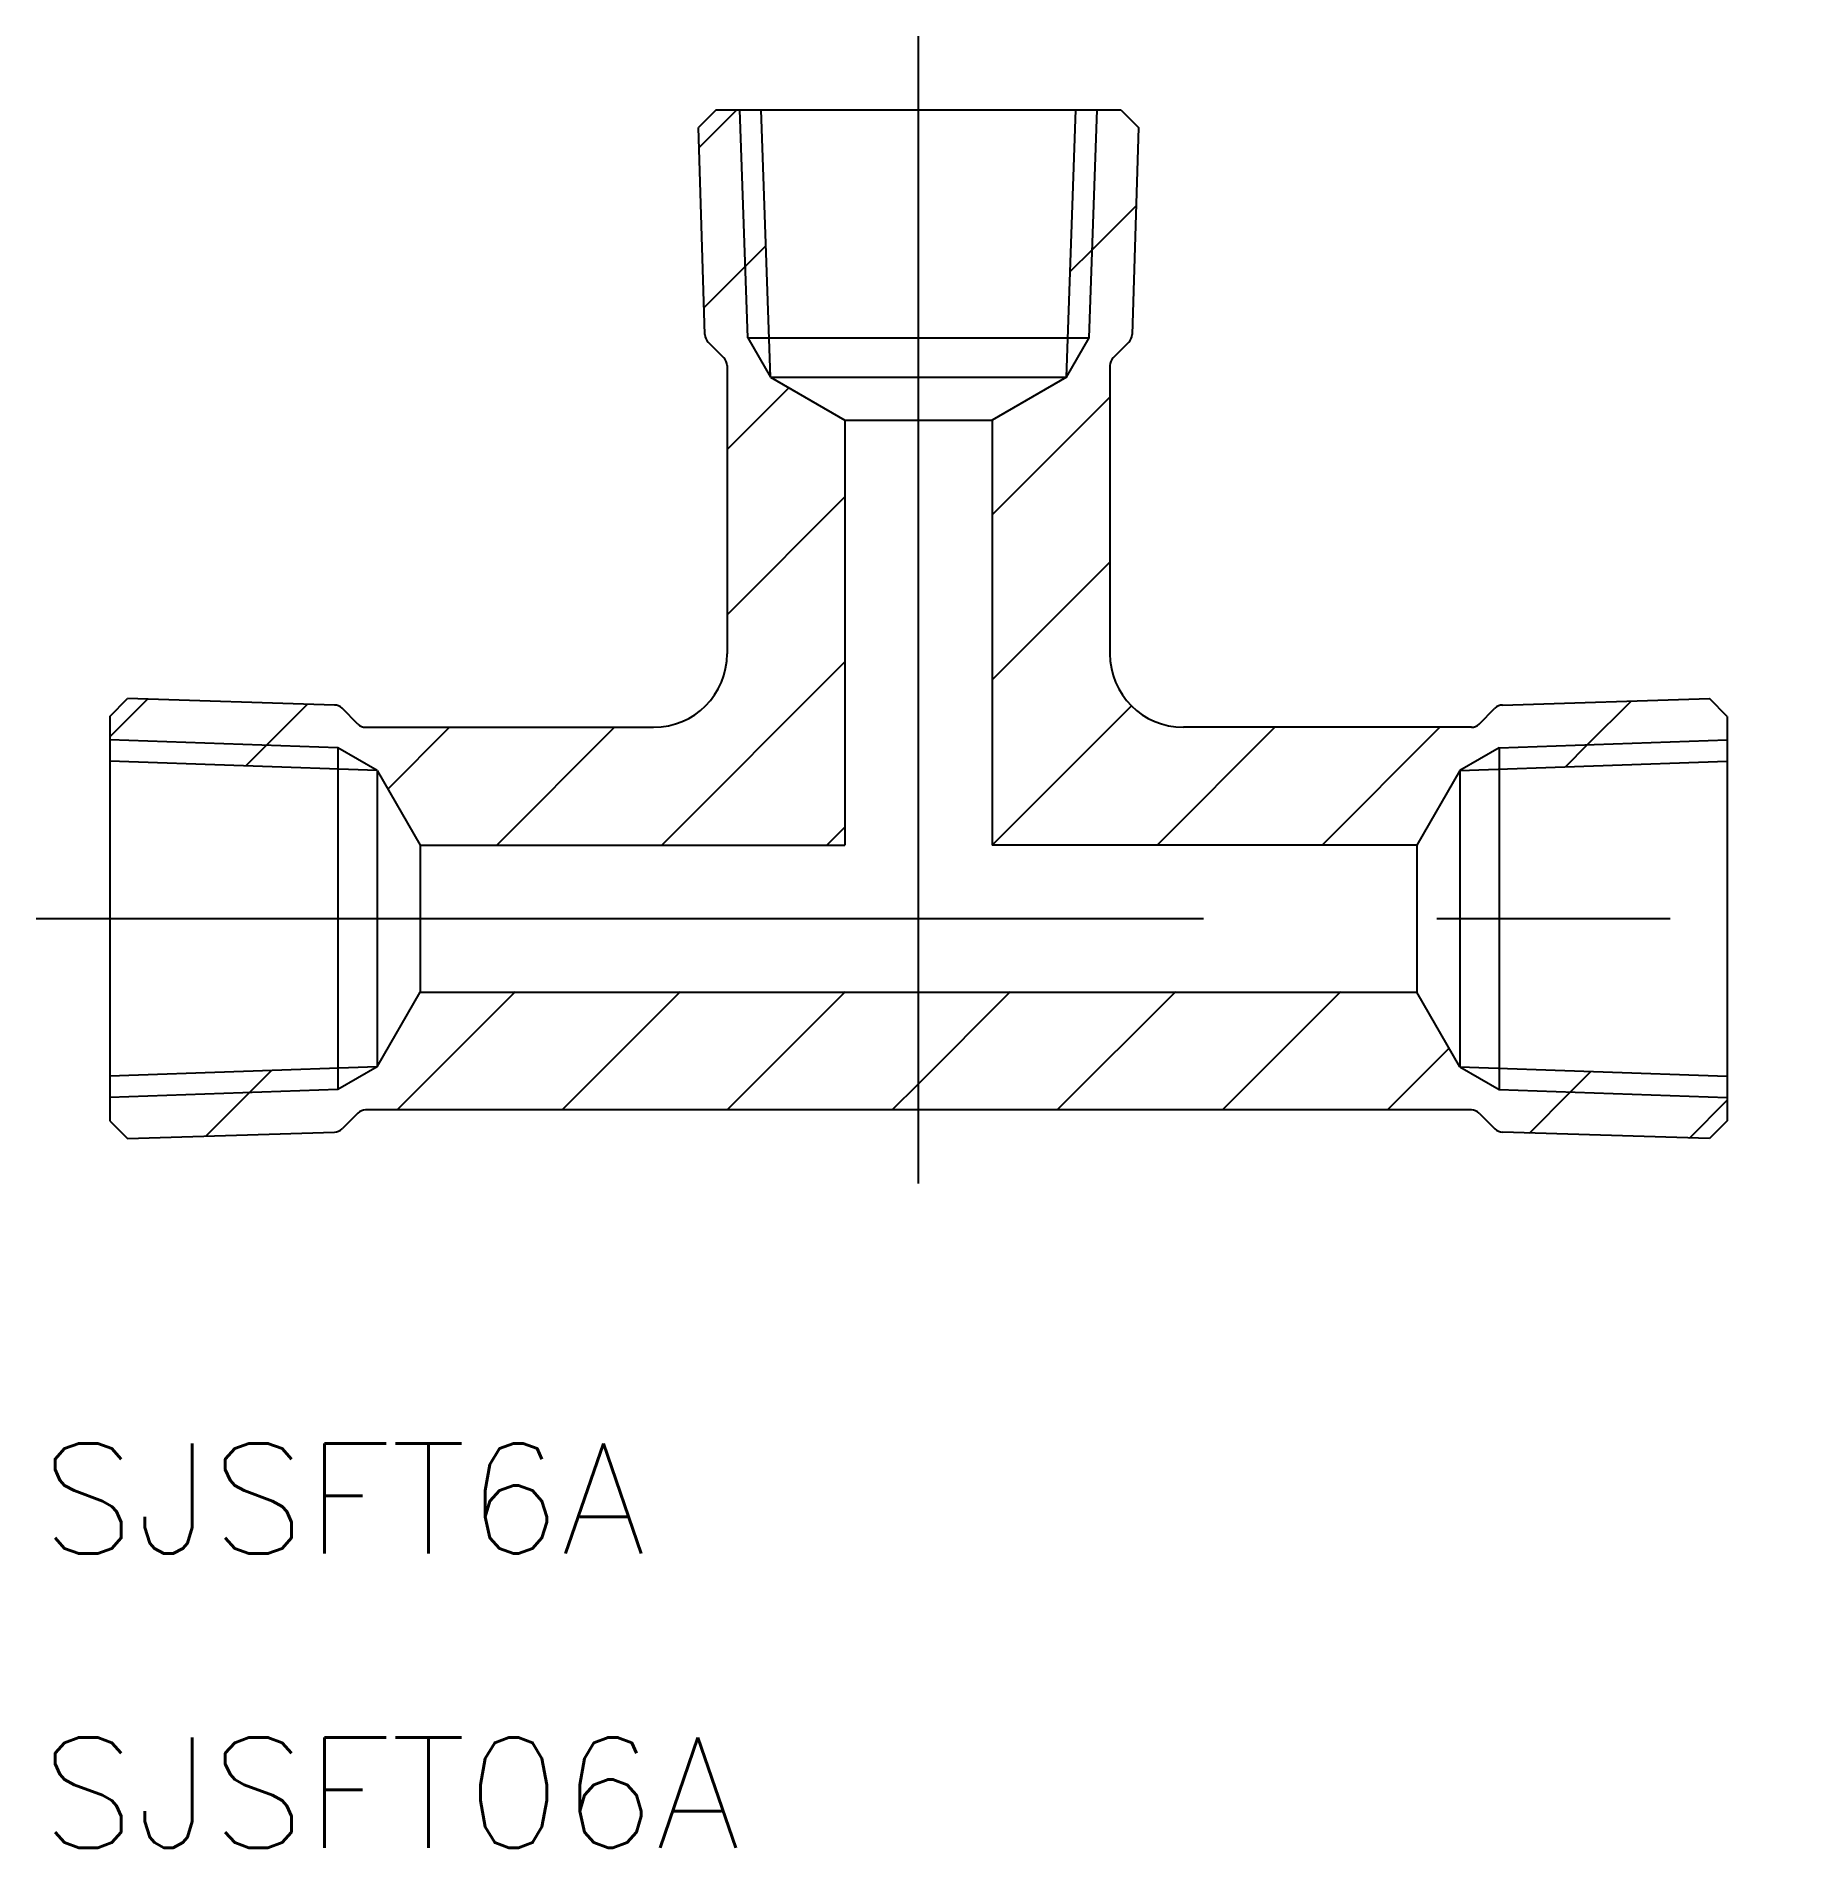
# Model space of a CAD drawing. Extents: x -24 to 24, y -25.3 to 24.
import ezdxf

# ---------------------------------------------------------------- set-up
doc = ezdxf.new("R2010")
doc.units = 0
doc.linetypes.add('CENTER', pattern=[50.8, 31.75, -6.35, 6.35, -6.35])
doc.layers.get('0').update_dxf_attribs({"linetype": 'CONTINUOUS'})
doc.layers.add('CENTER', color=1, linetype='CENTER')
doc.styles.get("Standard").update_dxf_attribs({"font": 'txt.shx', "height": 3, "bigfont": 'bigfont.shx'})

msp = doc.modelspace()

# ---------------------------------------------------------------- linework, layer by layer
at = {"color": 7, "linetype": 'CONTINUOUS'}
for p, q in [((-5.5, 22), (-5.985, 21.515)), ((-5.5, 22), (5.5, 22)), ((-4.864, 22), (4.864, 22)), ((-4.029, 14.729), (-4.283, 22)), ((4.029, 14.729), (4.283, 22)), ((5.5, 22), (5.985, 21.515)), ((-5.809, 15.883), (-5.985, 21.515)), ((5.985, 21.515), (5.809, 15.883)), ((-4.647, 15.8), (4.647, 15.8)), ((-5.292, 15.252), (-5.721, 15.681)), ((5.292, 15.252), (5.721, 15.681)), ((-5.205, 15.04), (-5.205, 7.205)), ((5.205, 15.04), (5.205, 7.205)), ((-4.029, 14.729), (4.029, 14.729)), ((-4.029, 14.729), (-2, 13.557)), ((4.029, 14.729), (2, 13.557)), ((-2, 13.557), (-2, 2)), ((-2, 13.557), (2, 13.557)), ((2, 13.557), (2, 2)), ((-22, 5.5), (-21.515, 5.985)), ((-15.883, 5.809), (-21.515, 5.985)), ((15.883, 5.809), (21.515, 5.985)), ((22, 5.5), (21.515, 5.985)), ((-22, 5.5), (-22, -5.5)), ((-15.252, 5.292), (-15.681, 5.721)), ((15.252, 5.292), (15.681, 5.721)), ((22, 5.5), (22, -5.5)), ((-15.04, 5.205), (-7.205, 5.205)), ((15.04, 5.205), (7.205, 5.205)), ((-15.8, 4.647), (-15.8, -4.647)), ((15.8, 4.647), (15.8, -4.647)), ((-14.729, 4.029), (-22, 4.283)), ((-14.729, 4.029), (-14.729, -4.029)), ((-14.729, 4.029), (-13.557, 2)), ((14.729, 4.029), (13.557, 2)), ((14.729, 4.029), (22, 4.283)), ((14.729, 4.029), (14.729, -4.029)), ((-13.557, 2), (-2, 2)), ((-13.557, 2), (-13.557, -2)), ((13.557, 2), (2, 2)), ((13.557, 2), (13.557, -2)), ((-14.729, -4.029), (-13.557, -2)), ((-13.557, -2), (13.557, -2)), ((14.729, -4.029), (13.557, -2)), ((-14.729, -4.029), (-22, -4.283)), ((14.729, -4.029), (22, -4.283)), ((-15.252, -5.292), (-15.681, -5.721)), ((15.04, -5.205), (-15.04, -5.205)), ((15.252, -5.292), (15.681, -5.721)), ((-22, -5.5), (-21.515, -5.985)), ((-21.515, -5.985), (-15.883, -5.809)), ((21.515, -5.985), (15.883, -5.809)), ((22, -5.5), (21.515, -5.985))]:
    msp.add_line(p, q, dxfattribs=at)
at = {"color": 3, "linetype": 'CONTINUOUS'}
for p, q in [((-5.968, 20.973), (-4.941, 22)), ((-4.647, 15.8), (-4.864, 22)), ((4.647, 15.8), (4.864, 22)), ((4.731, 18.202), (5.918, 19.389)), ((-4.715, 17.736), (-4.154, 18.297)), ((4.129, 17.6), (4.731, 18.202)), ((-5.832, 16.619), (-4.715, 17.736)), ((-4.647, 15.8), (-4.029, 14.729)), ((4.029, 14.729), (4.647, 15.8)), ((-5.205, 12.756), (-3.524, 14.437)), ((2, 10.98), (5.205, 14.185)), ((-5.205, 8.266), (-2, 11.47)), ((2, 6.49), (5.205, 9.695)), ((-6.98, 2), (-2, 6.98)), ((-22, 4.941), (-20.973, 5.968)), ((18.202, 4.731), (19.389, 5.918)), ((-17.736, 4.715), (-16.619, 5.832)), ((2, 2), (5.79, 5.79)), ((-14.437, 3.524), (-12.756, 5.205)), ((-11.47, 2), (-8.266, 5.205)), ((6.49, 2), (9.695, 5.205)), ((10.98, 2), (14.185, 5.205)), ((-15.8, 4.647), (-22, 4.864)), ((-18.297, 4.154), (-17.736, 4.715)), ((-14.729, 4.029), (-15.8, 4.647)), ((15.8, 4.647), (14.729, 4.029)), ((15.8, 4.647), (22, 4.864)), ((17.6, 4.129), (18.202, 4.731)), ((-2.49, 2), (-2, 2.49)), ((-14.185, -5.205), (-10.964, -1.984)), ((-9.695, -5.205), (-6.474, -1.984)), ((-5.205, -5.205), (-1.984, -1.984)), ((0, -4.49), (2.506, -1.984)), ((3.776, -5.205), (6.996, -1.984)), ((8.266, -5.205), (11.486, -1.984)), ((12.756, -5.205), (14.437, -3.524)), ((-18.202, -4.731), (-17.6, -4.129)), ((-14.729, -4.029), (-15.8, -4.647)), ((14.729, -4.029), (15.8, -4.647)), ((17.736, -4.715), (18.297, -4.154)), ((-15.8, -4.647), (-22, -4.864)), ((-19.389, -5.918), (-18.202, -4.731)), ((-0.714, -5.205), (0, -4.49)), ((15.8, -4.647), (22, -4.864)), ((16.619, -5.832), (17.736, -4.715)), ((20.973, -5.968), (22, -4.941))]:
    msp.add_line(p, q, dxfattribs=at)
at = {"color": 7, "linetype": 'CONTINUOUS'}
for centre, radius, start, end in [((-5.509, 15.893), 0.3, 181.7899, 225), ((5.509, 15.893), 0.3, 315, 358.2101), ((-5.505, 15.04), 0.3, 0, 45), ((5.505, 15.04), 0.3, 135, 180), ((-7.205, 7.205), 2, 270, 0), ((7.205, 7.205), 2, 180, 270), ((-15.893, 5.509), 0.3, 45, 88.2101), ((15.893, 5.509), 0.3, 91.7899, 135), ((-15.04, 5.505), 0.3, 225, 270), ((15.04, 5.505), 0.3, 270, 315), ((-15.04, -5.505), 0.3, 90, 135), ((15.04, -5.505), 0.3, 45, 90), ((-15.893, -5.509), 0.3, 271.7899, 315), ((15.893, -5.509), 0.3, 225, 268.2101)]:
    msp.add_arc(centre, radius, start, end, dxfattribs=at)
at = {"layer": 'CENTER', "color": 1, "linetype": 'CENTER'}
for p, q in [((0, -7.205), (0, 24)), ((-24, 0), (24, 0))]:
    msp.add_line(p, q, dxfattribs=at)

# ---------------------------------------------------------------- texts
at = {"color": 7, "linetype": 'CONTINUOUS'}
for s, p in [('SJSFT6A', (-23.871, -17.273)), ('SJSFT06A', (-23.871, -25.273))]:
    msp.add_text(s, height=3, dxfattribs=at).set_placement(p)

doc.saveas('drawing.dxf')
